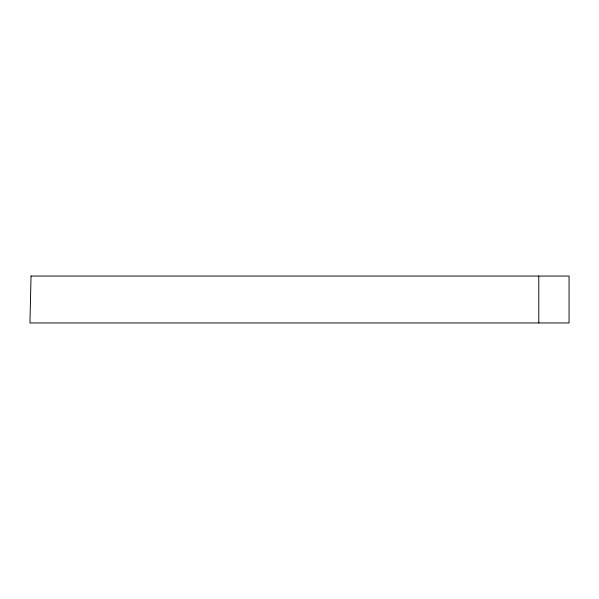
<?xml version="1.0" encoding="UTF-8"?>
<svg xmlns="http://www.w3.org/2000/svg" width="599" height="599" viewBox="0 0 599 599"><rect width="100%" height="100%" fill="white"/><g stroke="black" fill="none" stroke-linecap="round" stroke-linejoin="round"><path stroke-width="0.9" d="M538.778 276.049L538.778 322.951M31.028 276.049L29.95 322.951L569.05 322.951L569.05 276.049L31.028 276.049"/></g></svg>
